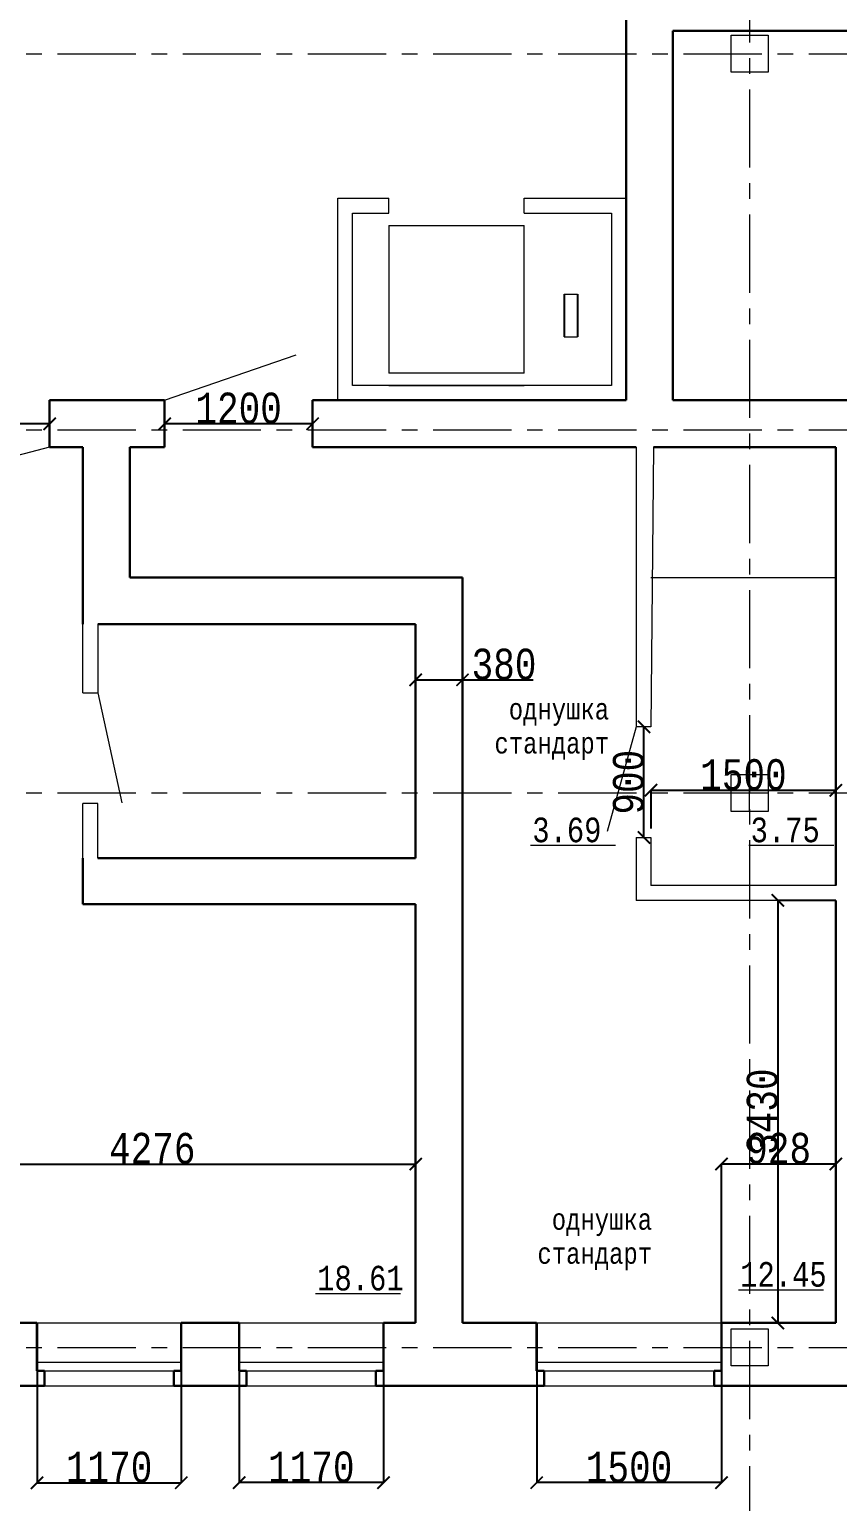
# Model space of a CAD drawing. Header units: millimetres. Extents: x -689206 to 4969298, y -1019800 to 703299.
# Drawn here: x 426683 to 433242, y 545277 to 557228 of the extents above; entities that cross this region are included whole.
import ezdxf

# ---------------------------------------------------------------- set-up
doc = ezdxf.new("R2010")
doc.units = ezdxf.units.MM
doc.linetypes.add('осеваяX2', pattern=[101.6, 63.5, -12.7, 12.7, -12.7])
for name, color, linetype, lineweight in [('несущие', 7, 'Continuous', 30), ('ОКНА', 250, 'Continuous', 20), ('ПЕРЕГОРОДКИ', 252, 'Continuous', 9), ('РАЗМЕРЫ', 7, 'Continuous', 9), ('стены', 7, 'Continuous', 20)]:
    doc.layers.add(name, color=color, linetype=linetype, lineweight=lineweight)
doc.styles.add('Аннотативный', font='isocteur.ttf', dxfattribs={"width": 0.7, "height": 250})
doc.dimstyles.new('Аннотативный', dxfattribs={"dimscale": 0, "dimtxt": 250, "dimasz": 100, "dimexe": 1.25, "dimexo": 0.625, "dimtad": 1, "dimdec": 0, "dimtxsty": 'Аннотативный', "dimblk": 'ARCHTICK', "dimcen": 2.5, "dimadec": 0, "dimazin": 0, "dimtfac": 1, "dimtdec": 0, "dimtmove": 0, "dimatfit": 3, "dimfxl": 1, "dimarcsym": 0})

# ---------------------------------------------------------------- blocks, each defined once
blk = doc.blocks.new('_ArchTick')
at = {"color": 0, "linetype": 'ByBlock', "const_width": 0.15}
blk.add_lwpolyline([(-0.5, -0.5), (0.5, 0.5)], dxfattribs=at)
blk = doc.blocks.new('*D751')
at = {"layer": 'Defpoints', "color": 0, "lineweight": 20, "transparency": 16777216}
for p in [(425542, 548017), (429818, 548017), (429818, 548017)]:
    blk.add_point(p, dxfattribs=at)
at = {"layer": 'стены', "color": 0, "lineweight": -2, "transparency": 16777216}
for p, q in [((425542, 548017), (429818, 548017)), ((425542, 548016), (425542, 548016)), ((429818, 548018), (429818, 548018))]:
    blk.add_line(p, q, dxfattribs=at)
at = {"layer": 'стены', "color": 0, "lineweight": -2, "transparency": 16777216, "xscale": 100, "yscale": 100, "zscale": 100, "rotation": 180}
blk.add_blockref('_ArchTick', (425542, 548017), dxfattribs=at)
at = {"layer": 'стены', "color": 0, "lineweight": -2, "transparency": 16777216, "xscale": 100, "yscale": 100, "zscale": 100}
blk.add_blockref('_ArchTick', (429818, 548017), dxfattribs=at)
at = {"layer": 'стены', "color": 0, "transparency": 16777216, "insert": (427680, 548143), "char_height": 250, "attachment_point": 5, "style": 'Аннотативный'}
blk.add_mtext('4276', dxfattribs=at)
blk = doc.blocks.new('*D752')
at = {"layer": 'Defpoints', "color": 0, "lineweight": 20, "transparency": 16777216}
for p in [(433228, 551052), (431728, 550740), (433228, 550740)]:
    blk.add_point(p, dxfattribs=at)
at = {"layer": 'стены', "color": 0, "lineweight": -2, "transparency": 16777216}
for p, q in [((431728, 550740), (431728, 551053)), ((431728, 551052), (433228, 551052)), ((433228, 550740), (433228, 551053))]:
    blk.add_line(p, q, dxfattribs=at)
at = {"layer": 'стены', "color": 0, "lineweight": -2, "transparency": 16777216, "xscale": 100, "yscale": 100, "zscale": 100, "rotation": 180}
blk.add_blockref('_ArchTick', (431728, 551052), dxfattribs=at)
at = {"layer": 'стены', "color": 0, "lineweight": -2, "transparency": 16777216, "xscale": 100, "yscale": 100, "zscale": 100}
blk.add_blockref('_ArchTick', (433228, 551052), dxfattribs=at)
at = {"layer": 'стены', "color": 0, "transparency": 16777216, "insert": (432478, 551177), "char_height": 250, "attachment_point": 5, "style": 'Аннотативный'}
blk.add_mtext('1500', dxfattribs=at)
blk = doc.blocks.new('*D753')
at = {"layer": 'Defpoints', "color": 0, "lineweight": 20, "transparency": 16777216}
for p in [(433228, 550157), (432757, 546727), (433228, 546727)]:
    blk.add_point(p, dxfattribs=at)
at = {"layer": 'стены', "color": 0, "lineweight": -2, "transparency": 16777216}
for p, q in [((433227, 550157), (432756, 550157)), ((432757, 550157), (432757, 546727)), ((433227, 546727), (432756, 546727))]:
    blk.add_line(p, q, dxfattribs=at)
at = {"layer": 'стены', "color": 0, "lineweight": -2, "transparency": 16777216, "xscale": 100, "yscale": 100, "zscale": 100}
for p, rotation in [((432757, 550157), 90), ((432757, 546727), 270)]:
    blk.add_blockref('_ArchTick', p, dxfattribs=dict(at, rotation=rotation))
at = {"layer": 'стены', "color": 0, "transparency": 16777216, "insert": (432632, 548442), "char_height": 250, "attachment_point": 5, "rotation": 90, "style": 'Аннотативный'}
blk.add_mtext('3430', dxfattribs=at)
blk = doc.blocks.new('*D762')
at = {"layer": 'Defpoints', "color": 0, "lineweight": 20, "transparency": 16777216}
for p in [(431668, 551567), (431671, 551567), (431668, 550667)]:
    blk.add_point(p, dxfattribs=at)
at = {"layer": 'стены', "color": 0, "lineweight": -2, "transparency": 16777216}
for p, q in [((431668, 551567), (431672, 551567)), ((431671, 550667), (431671, 551567)), ((431668, 550667), (431672, 550667))]:
    blk.add_line(p, q, dxfattribs=at)
at = {"layer": 'стены', "color": 0, "lineweight": -2, "transparency": 16777216, "xscale": 100, "yscale": 100, "zscale": 100}
for p, rotation in [((431671, 551567), 90), ((431671, 550667), 270)]:
    blk.add_blockref('_ArchTick', p, dxfattribs=dict(at, rotation=rotation))
at = {"layer": 'стены', "color": 0, "transparency": 16777216, "insert": (431546, 551117), "char_height": 250, "attachment_point": 5, "rotation": 90, "style": 'Аннотативный'}
blk.add_mtext('900', dxfattribs=at)
blk = doc.blocks.new('*D802')
at = {"layer": 'Defpoints', "color": 0, "linetype": 'ByBlock', "lineweight": 20, "transparency": 16777216}
for p in [(432300, 548017), (432300, 546727), (433228, 546727)]:
    blk.add_point(p, dxfattribs=at)
at = {"layer": 'ПЕРЕГОРОДКИ', "color": 0, "linetype": 'ByBlock', "lineweight": -2, "transparency": 16777216}
for p, q in [((432300, 546728), (432300, 548018)), ((433228, 548017), (432300, 548017)), ((433228, 546728), (433228, 548018))]:
    blk.add_line(p, q, dxfattribs=at)
at = {"layer": 'ПЕРЕГОРОДКИ', "color": 0, "linetype": 'ByBlock', "lineweight": -2, "transparency": 16777216, "xscale": 100, "yscale": 100, "zscale": 100, "rotation": 180}
blk.add_blockref('_ArchTick', (432300, 548017), dxfattribs=at)
at = {"layer": 'ПЕРЕГОРОДКИ', "color": 0, "linetype": 'ByBlock', "lineweight": -2, "transparency": 16777216, "xscale": 100, "yscale": 100, "zscale": 100}
blk.add_blockref('_ArchTick', (433228, 548017), dxfattribs=at)
at = {"layer": 'ПЕРЕГОРОДКИ', "color": 0, "linetype": 'ByBlock', "lineweight": 13, "transparency": 16777216, "insert": (432764, 548143), "char_height": 250, "attachment_point": 5, "style": 'Аннотативный'}
blk.add_mtext('928', dxfattribs=at)
blk = doc.blocks.new('*D848')
at = {"layer": 'Defpoints', "color": 0, "linetype": 'ByBlock', "lineweight": 20, "transparency": 16777216}
for p in [(430800, 546727), (432300, 546727), (430800, 545430)]:
    blk.add_point(p, dxfattribs=at)
at = {"layer": 'РАЗМЕРЫ', "color": 0, "linetype": 'ByBlock', "lineweight": -2, "transparency": 16777216}
for p, q in [((430800, 546727), (430800, 545429)), ((432300, 546727), (432300, 545429)), ((432300, 545430), (430800, 545430))]:
    blk.add_line(p, q, dxfattribs=at)
at = {"layer": 'РАЗМЕРЫ', "color": 0, "linetype": 'ByBlock', "lineweight": -2, "transparency": 16777216, "xscale": 100, "yscale": 100, "zscale": 100, "rotation": 180}
blk.add_blockref('_ArchTick', (430800, 545430), dxfattribs=at)
at = {"layer": 'РАЗМЕРЫ', "color": 0, "linetype": 'ByBlock', "lineweight": -2, "transparency": 16777216, "xscale": 100, "yscale": 100, "zscale": 100}
blk.add_blockref('_ArchTick', (432300, 545430), dxfattribs=at)
at = {"layer": 'РАЗМЕРЫ', "color": 0, "linetype": 'ByBlock', "lineweight": 13, "transparency": 16777216, "insert": (431550, 545556), "char_height": 250, "attachment_point": 5, "style": 'Аннотативный'}
blk.add_mtext('1500', dxfattribs=at)
blk = doc.blocks.new('*D816')
at = {"layer": 'Defpoints', "color": 0, "linetype": 'ByBlock', "lineweight": 20, "transparency": 16777216}
for p in [(428386, 546727), (429556, 546727), (428386, 545430)]:
    blk.add_point(p, dxfattribs=at)
at = {"layer": 'РАЗМЕРЫ', "color": 0, "linetype": 'ByBlock', "lineweight": -2, "transparency": 16777216}
for p, q in [((428386, 546727), (428386, 545429)), ((429556, 546727), (429556, 545429)), ((429556, 545430), (428386, 545430))]:
    blk.add_line(p, q, dxfattribs=at)
at = {"layer": 'РАЗМЕРЫ', "color": 0, "linetype": 'ByBlock', "lineweight": -2, "transparency": 16777216, "xscale": 100, "yscale": 100, "zscale": 100, "rotation": 180}
blk.add_blockref('_ArchTick', (428386, 545430), dxfattribs=at)
at = {"layer": 'РАЗМЕРЫ', "color": 0, "linetype": 'ByBlock', "lineweight": -2, "transparency": 16777216, "xscale": 100, "yscale": 100, "zscale": 100}
blk.add_blockref('_ArchTick', (429556, 545430), dxfattribs=at)
at = {"layer": 'РАЗМЕРЫ', "color": 0, "linetype": 'ByBlock', "lineweight": 13, "transparency": 16777216, "insert": (428971, 545556), "char_height": 250, "attachment_point": 5, "style": 'Аннотативный'}
blk.add_mtext('1170', dxfattribs=at)
blk = doc.blocks.new('*D817')
at = {"layer": 'Defpoints', "color": 0, "linetype": 'ByBlock', "lineweight": 20, "transparency": 16777216}
for p in [(426745, 546727), (427915, 546727), (427915, 545429)]:
    blk.add_point(p, dxfattribs=at)
at = {"layer": 'РАЗМЕРЫ', "color": 0, "linetype": 'ByBlock', "lineweight": -2, "transparency": 16777216}
for p, q in [((426745, 546727), (426745, 545428)), ((427915, 546727), (427915, 545428)), ((426745, 545429), (427915, 545429))]:
    blk.add_line(p, q, dxfattribs=at)
at = {"layer": 'РАЗМЕРЫ', "color": 0, "linetype": 'ByBlock', "lineweight": -2, "transparency": 16777216, "xscale": 100, "yscale": 100, "zscale": 100, "rotation": 180}
blk.add_blockref('_ArchTick', (426745, 545429), dxfattribs=at)
at = {"layer": 'РАЗМЕРЫ', "color": 0, "linetype": 'ByBlock', "lineweight": -2, "transparency": 16777216, "xscale": 100, "yscale": 100, "zscale": 100}
blk.add_blockref('_ArchTick', (427915, 545429), dxfattribs=at)
at = {"layer": 'РАЗМЕРЫ', "color": 0, "linetype": 'ByBlock', "lineweight": 13, "transparency": 16777216, "insert": (427330, 545555), "char_height": 250, "attachment_point": 5, "style": 'Аннотативный'}
blk.add_mtext('1170', dxfattribs=at)
blk = doc.blocks.new('*D696')
at = {"layer": 'Defpoints', "color": 0, "linetype": 'ByBlock', "lineweight": 20, "transparency": 16777216}
for p in [(427781, 554027), (427781, 554027), (428981, 554027)]:
    blk.add_point(p, dxfattribs=at)
at = {"layer": 'РАЗМЕРЫ', "color": 0, "linetype": 'ByBlock', "lineweight": -2, "transparency": 16777216}
for p, q in [((427781, 554028), (427781, 554029)), ((428981, 554027), (427781, 554027)), ((428981, 554028), (428981, 554029))]:
    blk.add_line(p, q, dxfattribs=at)
at = {"layer": 'РАЗМЕРЫ', "color": 0, "linetype": 'ByBlock', "lineweight": -2, "transparency": 16777216, "xscale": 100, "yscale": 100, "zscale": 100, "rotation": 180}
blk.add_blockref('_ArchTick', (427781, 554027), dxfattribs=at)
at = {"layer": 'РАЗМЕРЫ', "color": 0, "linetype": 'ByBlock', "lineweight": -2, "transparency": 16777216, "xscale": 100, "yscale": 100, "zscale": 100}
blk.add_blockref('_ArchTick', (428981, 554027), dxfattribs=at)
at = {"layer": 'РАЗМЕРЫ', "color": 0, "linetype": 'ByBlock', "lineweight": 20, "transparency": 16777216, "insert": (428381, 554153), "char_height": 250, "attachment_point": 5, "style": 'Аннотативный'}
blk.add_mtext('1200', dxfattribs=at)
blk = doc.blocks.new('*D697')
at = {"layer": 'Defpoints', "color": 0, "linetype": 'ByBlock', "lineweight": 20, "transparency": 16777216}
for p in [(425647, 554027), (425647, 554027), (426847, 554027)]:
    blk.add_point(p, dxfattribs=at)
at = {"layer": 'РАЗМЕРЫ', "color": 0, "linetype": 'ByBlock', "lineweight": -2, "transparency": 16777216}
for p, q in [((425647, 554028), (425647, 554029)), ((426847, 554027), (425647, 554027)), ((426847, 554028), (426847, 554029))]:
    blk.add_line(p, q, dxfattribs=at)
at = {"layer": 'РАЗМЕРЫ', "color": 0, "linetype": 'ByBlock', "lineweight": -2, "transparency": 16777216, "xscale": 100, "yscale": 100, "zscale": 100, "rotation": 180}
blk.add_blockref('_ArchTick', (425647, 554027), dxfattribs=at)
at = {"layer": 'РАЗМЕРЫ', "color": 0, "linetype": 'ByBlock', "lineweight": -2, "transparency": 16777216, "xscale": 100, "yscale": 100, "zscale": 100}
blk.add_blockref('_ArchTick', (426847, 554027), dxfattribs=at)
at = {"layer": 'РАЗМЕРЫ', "color": 0, "linetype": 'ByBlock', "lineweight": 20, "transparency": 16777216, "insert": (426247, 554153), "char_height": 250, "attachment_point": 5, "style": 'Аннотативный'}
blk.add_mtext('1200', dxfattribs=at)
blk = doc.blocks.new('*D707')
at = {"layer": 'Defpoints', "color": 0, "linetype": 'ByBlock', "lineweight": 20, "transparency": 16777216}
for p in [(430198, 551948), (429818, 550500), (430198, 550500)]:
    blk.add_point(p, dxfattribs=at)
at = {"layer": 'РАЗМЕРЫ', "color": 0, "linetype": 'ByBlock', "lineweight": -2, "transparency": 16777216}
for p, q in [((429818, 550500), (429818, 551950)), ((429818, 551948), (430198, 551948)), ((430198, 550500), (430198, 551950)), ((430198, 551948), (430771, 551948))]:
    blk.add_line(p, q, dxfattribs=at)
at = {"layer": 'РАЗМЕРЫ', "color": 0, "linetype": 'ByBlock', "lineweight": -2, "transparency": 16777216, "xscale": 100, "yscale": 100, "zscale": 100, "rotation": 180}
blk.add_blockref('_ArchTick', (429818, 551948), dxfattribs=at)
at = {"layer": 'РАЗМЕРЫ', "color": 0, "linetype": 'ByBlock', "lineweight": -2, "transparency": 16777216, "xscale": 100, "yscale": 100, "zscale": 100}
blk.add_blockref('_ArchTick', (430198, 551948), dxfattribs=at)
at = {"layer": 'РАЗМЕРЫ', "color": 0, "linetype": 'ByBlock', "lineweight": 30, "transparency": 16777216, "insert": (430535, 552074), "char_height": 250, "attachment_point": 5, "style": 'Аннотативный'}
blk.add_mtext('380', dxfattribs=at)

msp = doc.modelspace()

# ---------------------------------------------------------------- linework, layer by layer
at = {"layer": 'несущие', "color": 0}
for p, q in [((426744.6, 546727.3), (425544.4, 546727.3)), ((428385.9, 546727.3), (427914.6, 546727.3)), ((429817.6, 546727.3), (429555.9, 546727.3)), ((430799.6, 546727.3), (430197.6, 546727.3)), ((433227.6, 546727.3), (432299.6, 546727.3)), ((425544.7, 546217.3), (426804.6, 546217.3)), ((427854.6, 546217.3), (428445.9, 546217.3)), ((429495.9, 546217.3), (430859.6, 546217.3)), ((432239.6, 546217.3), (434275.8, 546217.3))]:
    msp.add_line(p, q, dxfattribs=at)
at = {"layer": 'несущие', "linetype": 'ByBlock', "lineweight": 30}
for p, q in [((426744.6, 546727.3), (426744.6, 546337.3)), ((427914.6, 546337.3), (427914.6, 546727.3)), ((428385.9, 546337.3), (428385.9, 546727.3)), ((429555.9, 546727.3), (429667.1, 546727.3)), ((429555.9, 546727.3), (429555.9, 546337.3)), ((430799.6, 546337.3), (430799.6, 546727.3)), ((432299.6, 546727.3), (432299.6, 546337.3)), ((426744.6, 546337.3), (426804.6, 546337.3)), ((426804.6, 546337.3), (426804.6, 546217.3)), ((427914.6, 546337.3), (427854.6, 546337.3)), ((427854.6, 546337.3), (427854.6, 546217.3)), ((428385.9, 546337.3), (428445.9, 546337.3)), ((428445.9, 546337.3), (428445.9, 546217.3)), ((429555.9, 546337.3), (429495.9, 546337.3)), ((429495.9, 546337.3), (429495.9, 546217.3)), ((430799.6, 546337.3), (430859.6, 546337.3)), ((430859.6, 546337.3), (430859.6, 546217.3)), ((432299.6, 546337.3), (432239.6, 546337.3)), ((432239.6, 546337.3), (432239.6, 546217.3)), ((427854.6, 546217.3), (428025.8, 546217.3))]:
    msp.add_line(p, q, dxfattribs=at)
at = {"layer": 'ОКНА', "linetype": 'ByBlock'}
for p, q in [((426744.6, 546727.3), (427914.6, 546727.3)), ((428385.9, 546727.3), (429555.9, 546727.3)), ((430799.6, 546727.3), (432299.6, 546727.3)), ((426744.6, 546407.3), (427914.6, 546407.3)), ((426804.6, 546337.3), (427854.6, 546337.3)), ((428385.9, 546407.3), (429555.9, 546407.3)), ((428445.9, 546337.3), (429495.9, 546337.3)), ((430799.6, 546407.3), (432299.6, 546407.3)), ((430859.6, 546337.3), (432239.6, 546337.3)), ((426804.6, 546217.3), (427854.6, 546217.3)), ((428445.9, 546217.3), (429495.9, 546217.3)), ((430859.6, 546217.3), (432239.6, 546217.3))]:
    msp.add_line(p, q, dxfattribs=at)
at = {"layer": 'ПЕРЕГОРОДКИ', "linetype": 'ByBlock', "lineweight": 20}
for p, q in [((427117.6, 551843.8), (427238.3, 551843.7)), ((427237.6, 550943.7), (427117.6, 550943.8))]:
    msp.add_line(p, q, dxfattribs=at)
at = {"layer": 'РАЗМЕРЫ', "linetype": 'ByBlock', "lineweight": 30}
for p, q in [((431526.1, 554217.3), (431526.1, 557597.3)), ((437606.1, 557217.3), (431906.1, 557217.3)), ((431906.1, 554217.3), (431906.1, 557217.3)), ((426846.6, 554217.3), (427780.8, 554217.3)), ((426846.6, 554217.3), (426846.6, 553837.3)), ((427780.8, 553837.3), (427780.8, 554217.3)), ((428980.8, 554217.3), (431526.1, 554217.3)), ((428980.8, 554217.3), (429774.2, 554217.3)), ((428980.8, 554217.3), (428980.8, 553837.3)), ((431906.1, 554217.3), (432350.6, 554217.3)), ((432350.6, 554217.3), (438050.6, 554217.3)), ((427117.6, 553837.3), (426846.6, 553837.3)), ((427117.6, 552399.8), (427117.6, 553837.3)), ((427780.8, 553837.3), (427497.6, 553837.3)), ((427497.6, 552779.8), (427497.6, 553837.3)), ((431526.1, 553837.3), (428980.8, 553837.3)), ((431607.6, 553837.3), (431526.1, 553837.3)), ((431970.6, 553837.3), (431748.3, 553837.3)), ((433227.6, 553837.3), (431970.6, 553837.3)), ((427497.6, 552779.8), (430197.6, 552779.8)), ((429817.6, 552777.4), (429817.6, 552779.8)), ((430197.6, 552779.8), (430197.6, 552777.4)), ((427237.6, 552399.8), (429817.6, 552399.8)), ((427117.6, 550125.9), (427117.6, 550499.6)), ((429817.6, 550499.6), (427237.6, 550499.6)), ((429817.6, 550125.9), (427117.6, 550125.9))]:
    msp.add_line(p, q, dxfattribs=at)
at = {"layer": 'РАЗМЕРЫ'}
for p, q in [((429186.1, 555857.3), (429599.2, 555857.3)), ((429599.2, 555737.3), (429599.2, 555857.3)), ((430699.2, 555857.3), (431526.1, 555857.3)), ((430699.2, 555737.3), (430699.2, 555857.3)), ((429306.1, 554337.3), (429306.1, 555737.3)), ((429306.1, 555737.3), (429599.2, 555737.3)), ((430699.2, 555737.3), (431406.1, 555737.3)), ((431406.1, 555737.3), (431406.1, 554337.3)), ((429599.2, 555637.5), (429599.2, 554437.3)), ((429599.2, 555637.5), (430699.2, 555637.5)), ((430699.2, 554437.3), (430699.2, 555637.5)), ((431022, 555079.9), (431132, 555079.9)), ((431022, 554733.7), (431132, 554733.7)), ((431406.1, 554337.3), (429306.1, 554337.3)), ((430699.2, 554437.3), (429599.2, 554437.3)), ((429599.2, 554337.3), (430699.2, 554337.3))]:
    msp.add_line(p, q, dxfattribs=at)
at = {"layer": 'РАЗМЕРЫ', "linetype": 'ByBlock', "lineweight": 20}
for p, q in [((429186.1, 554217.3), (429186.1, 555857.3)), ((427780.8, 554217.3), (428847.8, 554587.7)), ((426846.6, 553837.3), (425775.4, 553554.1)), ((427117.6, 551843.8), (427117.6, 552399.8)), ((427237.6, 552399.8), (427237.6, 551843.7)), ((427238.3, 551843.7), (427432.1, 550950)), ((427117.6, 550499.6), (427117.6, 550943.8)), ((427237.6, 550499.6), (427237.6, 550943.8))]:
    msp.add_line(p, q, dxfattribs=at)
at = {"layer": 'РАЗМЕРЫ', "color": 114, "true_color": 0x139b48}
for p, q in [((430750.2, 550605.4), (431439.5, 550605.4)), ((432522.3, 550605.4), (433211.5, 550605.4)), ((429004.7, 546966.8), (429693.9, 546966.8)), ((432437.7, 546996.9), (433126.9, 546996.9))]:
    msp.add_line(p, q, dxfattribs=at)
at = {"layer": 'стены', "color": 1, "linetype": 'осеваяX2', "lineweight": 15, "ltscale": 10}
for p, q in [((432527.6, 575029.3), (432527.6, 539027.3)), ((402527.6, 557029.3), (474677.6, 557029.3)), ((402527.6, 553977.4), (474677.6, 553977.4)), ((402527.6, 551029.3), (474677.6, 551029.3)), ((402527.6, 546527.3), (474677.6, 546527.3))]:
    msp.add_line(p, q, dxfattribs=at)
at = {"layer": 'стены', "lineweight": 25}
for p, q in [((431022, 555079.9), (431022, 554733.7)), ((431132, 555079.9), (431132, 554733.7))]:
    msp.add_line(p, q, dxfattribs=at)
at = {"layer": 'стены'}
for p, q in [((431607.6, 553837.3), (431607.6, 551567.2)), ((431748.3, 553837.3), (431727.6, 551567.2)), ((433227.6, 552777.4), (431727.6, 552777.4)), ((431607.6, 551567.2), (431371.4, 550717.3)), ((431727.6, 551567.2), (431607.6, 551567.2)), ((432527.6, 550879.3), (432527.6, 551179.3)), ((432377.6, 551029.3), (432677.6, 551029.3)), ((431607.6, 550667.2), (431607.6, 550157.4)), ((431607.6, 550667.2), (431607.6, 550280.1)), ((431607.6, 550667.2), (431727.6, 550667.2)), ((431727.6, 550667.2), (431727.6, 550277.4)), ((433227.6, 550589.4), (433227.6, 550597.4)), ((433227.6, 550277.4), (431727.6, 550277.4)), ((433227.6, 550157.4), (431607.6, 550157.4))]:
    msp.add_line(p, q, dxfattribs=at)
at = {"layer": 'стены', "lineweight": 30}
for p, q in [((433227.6, 553837.3), (433227.6, 550277.4)), ((430197.6, 546727.3), (430197.6, 552777.4)), ((433227.6, 550277.4), (433227.6, 552777.4)), ((429817.6, 550499.6), (429817.6, 552399.8)), ((433227.6, 546727.3), (433227.6, 550157.4)), ((429817.6, 546727.3), (429817.6, 550125.9))]:
    msp.add_line(p, q, dxfattribs=at)
at = {"layer": 'стены', "color": 240, "true_color": 0xed1f24}
for points in [[(432377.6, 557181.4), (432677.6, 557181.4), (432677.6, 556881.4), (432377.6, 556881.4)], [(432377.6, 551179.3), (432677.6, 551179.3), (432677.6, 550879.3), (432377.6, 550879.3)], [(432377.6, 546679.3), (432677.6, 546679.3), (432677.6, 546379.3), (432377.6, 546379.3)]]:
    msp.add_lwpolyline(points, close=True, dxfattribs=at)

# ---------------------------------------------------------------- texts
at = {"char_height": 165.8, "width": 766.271, "attachment_point": 3, "style": 'Аннотативный'}
for insert in [(431387.7, 551792.1), (431736.7, 547649.3)]:
    msp.add_mtext('однушка \\Pстандарт', dxfattribs=dict(at, insert=insert))
at = {"layer": 'РАЗМЕРЫ', "color": 114, "true_color": 0x139b48, "char_height": 200, "width": 656.117, "attachment_point": 1, "style": 'Аннотативный'}
for s, insert in [('3.69', (430764.4, 550829.5)), ('3.75', (432536.4, 550829.5)), ('18.61', (429018.8, 547190.8)), ('12.45', (432451.8, 547220.9))]:
    msp.add_mtext(s, dxfattribs=dict(at, insert=insert))

# ---------------------------------------------------------------- dimensions: what is measured, and where the dimension line sits
at = {"layer": 'ПЕРЕГОРОДКИ', "color": 18, "linetype": 'ByBlock', "lineweight": 13, "true_color": 0x000000}
dim = msp.add_linear_dim(base=(432299.6, 548017.1), p1=(433227.6, 546727.3), p2=(432299.6, 546727.3), dimstyle='Аннотативный', dxfattribs=at)
dim.commit()
dim.dimension.update_dxf_attribs({"geometry": '*D802', "text_midpoint": (432763.6, 548142.7)})
at = {"layer": 'РАЗМЕРЫ', "linetype": 'ByBlock', "lineweight": 20}
for p1, p2, picture, middle in [((426846.6, 554027.3), (425646.6, 554027.3), '*D697', (426246.6, 554153)), ((428980.8, 554027.3), (427780.8, 554027.3), '*D696', (428380.8, 554153))]:
    dim = msp.add_aligned_dim(p1=p1, p2=p2, distance=0, dimstyle='Аннотативный', dxfattribs=at)
    dim.commit()
    dim.dimension.update_dxf_attribs({"geometry": picture, "text_midpoint": middle})
at = {"layer": 'РАЗМЕРЫ', "linetype": 'ByBlock', "lineweight": 30}
dim = msp.add_aligned_dim(p1=(429817.6, 550499.6), p2=(430197.6, 550499.6), distance=1448.7, dimstyle='Аннотативный', dxfattribs=at)
dim.commit()
dim.dimension.update_dxf_attribs({"geometry": '*D707', "text_midpoint": (430534.5, 552073.9)})
at = {"layer": 'РАЗМЕРЫ', "linetype": 'ByBlock', "lineweight": 13}
for base, p1, p2, picture, middle in [((427914.6, 545429.2), (426744.6, 546727.3), (427914.6, 546727.3), '*D817', (427329.6, 545554.8)), ((428385.9, 545430.5), (429555.9, 546727.3), (428385.9, 546727.3), '*D816', (428970.9, 545556.1)), ((430799.6, 545430.5), (432299.6, 546727.3), (430799.6, 546727.3), '*D848', (431549.6, 545556.1))]:
    dim = msp.add_linear_dim(base=base, p1=p1, p2=p2, dimstyle='Аннотативный', dxfattribs=at)
    dim.commit()
    dim.dimension.update_dxf_attribs({"geometry": picture, "text_midpoint": middle})
at = {"layer": 'стены'}
for p1, p2, distance, picture, middle in [((431667.6, 550667.2), (431667.6, 551567.2), -3.6, '*D762', (431545.6, 551117.2)), ((431727.6, 550739.7), (433227.6, 550739.7), 312, '*D752', (432477.6, 551177.3)), ((433227.6, 550157.4), (433227.6, 546727.3), -470.2, '*D753', (432631.8, 548442.3)), ((425542, 548017.1), (429817.6, 548017.1), 0, '*D751', (427679.8, 548142.7))]:
    dim = msp.add_aligned_dim(p1=p1, p2=p2, distance=distance, dimstyle='Аннотативный', dxfattribs=at)
    dim.commit()
    dim.dimension.update_dxf_attribs({"geometry": picture, "text_midpoint": middle})

doc.saveas('drawing.dxf')
